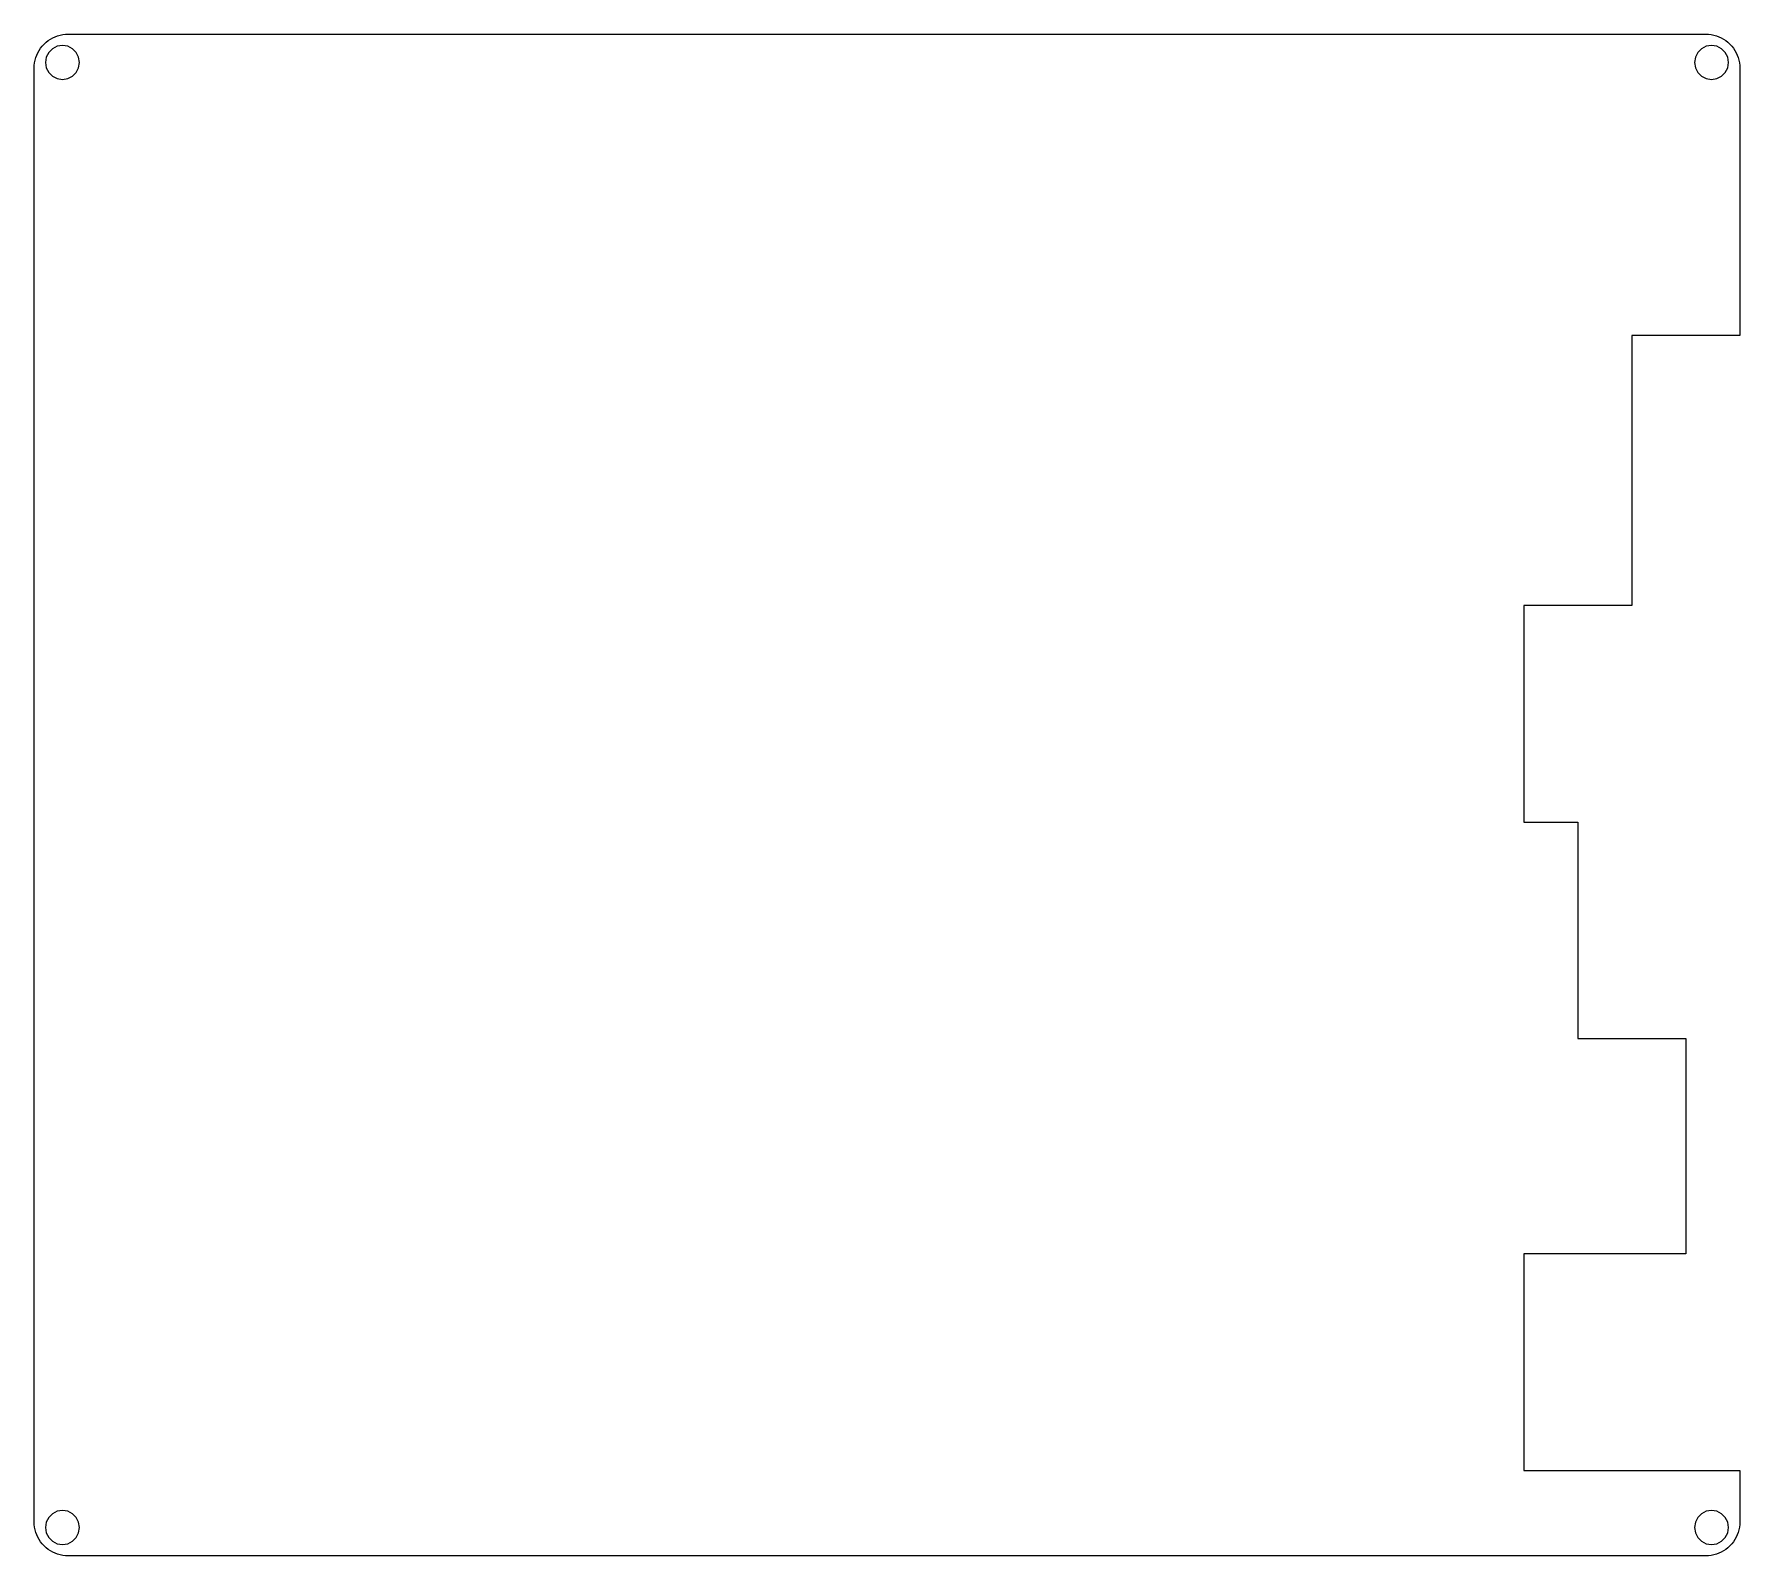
# Model space of a CAD drawing. Extents: x 0 to 151, y 0 to 134.
import ezdxf

# ---------------------------------------------------------------- set-up
doc = ezdxf.new("R2010")
doc.units = 0
doc.layers.get('0').update_dxf_attribs({"linetype": 'CONTINUOUS'})

msp = doc.modelspace()

# ---------------------------------------------------------------- linework, layer by layer
at = {"color": 0}
for p, q in [((1.52687, 133.871), (1.73357, 133.987)), ((1.73357, 133.987), (1.94717, 134.084)), ((1.94717, 134.084), (2.16765, 134.167)), ((2.16765, 134.167), (2.39503, 134.231)), ((2.39503, 134.231), (2.62516, 134.277)), ((2.62516, 134.277), (2.85943, 134.304)), ((2.85943, 134.304), (3.09507, 134.313)), ((3.09507, 134.313), (147.512, 134.313)), ((147.512, 134.313), (147.747, 134.304)), ((147.747, 134.304), (147.981, 134.277)), ((147.981, 134.277), (148.212, 134.231)), ((148.212, 134.231), (148.438, 134.167)), ((148.438, 134.167), (148.66, 134.084)), ((148.66, 134.084), (148.872, 133.987)), ((148.872, 133.987), (149.079, 133.871)), ((0.241157, 132.241), (0.323839, 132.461)), ((0.323839, 132.461), (0.421679, 132.675)), ((0.421679, 132.675), (0.537436, 132.882)), ((0.537436, 132.882), (0.666972, 133.077)), ((0.666972, 133.077), (0.813043, 133.262)), ((0.813043, 133.262), (0.972894, 133.435)), ((0.972894, 133.435), (1.14653, 133.595)), ((1.14653, 133.595), (1.33119, 133.741)), ((1.38217, 132.696), (1.16858, 132.276)), ((1.33119, 133.741), (1.52687, 133.871)), ((1.7129, 133.026), (1.38217, 132.696)), ((2.13183, 133.24), (1.7129, 133.026)), ((2.59485, 133.313), (2.13183, 133.24)), ((3.05787, 133.24), (2.59485, 133.313)), ((3.47679, 133.026), (3.05787, 133.24)), ((3.80891, 132.696), (3.47679, 133.026)), ((4.0211, 132.276), (3.80891, 132.696)), ((146.797, 132.696), (146.585, 132.276)), ((147.129, 133.026), (146.797, 132.696)), ((147.548, 133.24), (147.129, 133.026)), ((148.011, 133.313), (147.548, 133.24)), ((148.474, 133.24), (148.011, 133.313)), ((148.893, 133.026), (148.474, 133.24)), ((149.225, 132.696), (148.893, 133.026)), ((149.079, 133.871), (149.275, 133.741)), ((149.437, 132.276), (149.225, 132.696)), ((149.275, 133.741), (149.459, 133.595)), ((149.459, 133.595), (149.633, 133.435)), ((149.633, 133.435), (149.793, 133.262)), ((149.793, 133.262), (149.939, 133.077)), ((149.939, 133.077), (150.068, 132.882)), ((150.068, 132.882), (150.184, 132.675)), ((150.184, 132.675), (150.282, 132.461)), ((150.282, 132.461), (150.364, 132.241)), ((0.095085, 131.313), (0.104731, 131.549)), ((0.095085, 3.16949), (0.095085, 131.313)), ((0.104731, 131.549), (0.130914, 131.783)), ((0.130914, 131.783), (0.177767, 132.013)), ((0.177767, 132.013), (0.241157, 132.241)), ((1.16858, 132.276), (1.09416, 131.814)), ((1.09416, 131.814), (1.16858, 131.35)), ((1.16858, 131.35), (1.38217, 130.932)), ((1.38217, 130.932), (1.7129, 130.599)), ((3.47679, 130.599), (3.80891, 130.932)), ((3.80891, 130.932), (4.0211, 131.35)), ((4.09554, 131.814), (4.0211, 132.276)), ((4.0211, 131.35), (4.09554, 131.814)), ((146.585, 132.276), (146.51, 131.814)), ((146.51, 131.814), (146.585, 131.35)), ((146.585, 131.35), (146.797, 130.932)), ((146.797, 130.932), (147.129, 130.599)), ((148.893, 130.599), (149.225, 130.932)), ((149.225, 130.932), (149.437, 131.35)), ((149.512, 131.814), (149.437, 132.276)), ((149.437, 131.35), (149.512, 131.814)), ((150.364, 132.241), (150.428, 132.013)), ((150.428, 132.013), (150.475, 131.783)), ((150.475, 131.783), (150.501, 131.549)), ((150.501, 131.549), (150.512, 131.313)), ((150.512, 131.313), (150.512, 126.798)), ((1.7129, 130.599), (2.13183, 130.387)), ((2.13183, 130.387), (2.59485, 130.313)), ((2.59485, 130.313), (3.05787, 130.387)), ((3.05787, 130.387), (3.47679, 130.599)), ((147.129, 130.599), (147.548, 130.387)), ((147.548, 130.387), (148.011, 130.313)), ((148.011, 130.313), (148.474, 130.387)), ((148.474, 130.387), (148.893, 130.599)), ((150.512, 126.798), (150.509, 126.798)), ((150.509, 126.798), (150.509, 107.749)), ((150.509, 107.749), (140.986, 107.749)), ((140.986, 107.749), (140.986, 83.9364)), ((140.986, 83.9364), (131.459, 83.9364)), ((131.459, 83.9364), (131.459, 64.8353)), ((131.459, 64.8353), (136.222, 64.8353)), ((136.222, 64.8353), (136.222, 45.7853)), ((136.222, 45.7853), (145.747, 45.7853)), ((145.747, 45.7853), (145.747, 26.7863)), ((145.747, 26.7863), (131.461, 26.7863)), ((131.461, 26.7863), (131.461, 7.68533)), ((131.461, 7.68533), (150.512, 7.68533)), ((150.512, 7.68533), (150.512, 3.16949)), ((0.104731, 2.93522), (0.095085, 3.16949)), ((1.16858, 3.13366), (1.09416, 2.66926)), ((1.38217, 3.5512), (1.16858, 3.13366)), ((1.7129, 3.88331), (1.38217, 3.5512)), ((2.13183, 4.09691), (1.7129, 3.88331)), ((2.59485, 4.16994), (2.13183, 4.09691)), ((3.05787, 4.09691), (2.59485, 4.16994)), ((3.47679, 3.88331), (3.05787, 4.09691)), ((3.80891, 3.5512), (3.47679, 3.88331)), ((4.0211, 3.13366), (3.80891, 3.5512)), ((4.09554, 2.66926), (4.0211, 3.13366)), ((146.585, 3.13366), (146.51, 2.66926)), ((146.797, 3.5512), (146.585, 3.13366)), ((147.129, 3.88331), (146.797, 3.5512)), ((147.548, 4.09691), (147.129, 3.88331)), ((148.011, 4.16994), (147.548, 4.09691)), ((148.474, 4.09691), (148.011, 4.16994)), ((148.893, 3.88331), (148.474, 4.09691)), ((149.225, 3.5512), (148.893, 3.88331)), ((149.437, 3.13366), (149.225, 3.5512)), ((149.512, 2.66926), (149.437, 3.13366)), ((150.512, 3.16949), (150.501, 2.93522)), ((0.130914, 2.70095), (0.104731, 2.93522)), ((0.177767, 2.46944), (0.130914, 2.70095)), ((0.241157, 2.24345), (0.177767, 2.46944)), ((0.323839, 2.02158), (0.241157, 2.24345)), ((0.421679, 1.80799), (0.323839, 2.02158)), ((0.537436, 1.60266), (0.421679, 1.80799)), ((0.666972, 1.40698), (0.537436, 1.60266)), ((1.09416, 2.66926), (1.16858, 2.20624)), ((1.16858, 2.20624), (1.38217, 1.78732)), ((1.38217, 1.78732), (1.7129, 1.45521)), ((3.47679, 1.45521), (3.80891, 1.78732)), ((3.80891, 1.78732), (4.0211, 2.20624)), ((4.0211, 2.20624), (4.09554, 2.66926)), ((146.51, 2.66926), (146.585, 2.20624)), ((146.585, 2.20624), (146.797, 1.78732)), ((146.797, 1.78732), (147.129, 1.45521)), ((148.893, 1.45521), (149.225, 1.78732)), ((149.225, 1.78732), (149.437, 2.20624)), ((149.437, 2.20624), (149.512, 2.66926)), ((150.068, 1.60266), (149.939, 1.40698)), ((150.184, 1.80799), (150.068, 1.60266)), ((150.282, 2.02158), (150.184, 1.80799)), ((150.364, 2.24345), (150.282, 2.02158)), ((150.428, 2.46944), (150.364, 2.24345)), ((150.475, 2.70095), (150.428, 2.46944)), ((150.501, 2.93522), (150.475, 2.70095)), ((0.813043, 1.22232), (0.666972, 1.40698)), ((0.972894, 1.04869), (0.813043, 1.22232)), ((1.14653, 0.888834), (0.972894, 1.04869)), ((1.33119, 0.742763), (1.14653, 0.888834)), ((1.52687, 0.611851), (1.33119, 0.742763)), ((1.73357, 0.497473), (1.52687, 0.611851)), ((1.7129, 1.45521), (2.13183, 1.24299)), ((1.94717, 0.398254), (1.73357, 0.497473)), ((2.16765, 0.316949), (1.94717, 0.398254)), ((2.13183, 1.24299), (2.59485, 1.16996)), ((2.39503, 0.252181), (2.16765, 0.316949)), ((2.62516, 0.206706), (2.39503, 0.252181)), ((2.59485, 1.16996), (3.05787, 1.24299)), ((2.85943, 0.179145), (2.62516, 0.206706)), ((3.09507, 0.169499), (2.85943, 0.179145)), ((3.05787, 1.24299), (3.47679, 1.45521)), ((147.511, 0.169499), (3.09507, 0.169499)), ((147.129, 1.45521), (147.548, 1.24299)), ((147.747, 0.179145), (147.511, 0.169499)), ((147.548, 1.24299), (148.011, 1.16996)), ((147.981, 0.206706), (147.747, 0.179145)), ((148.212, 0.252181), (147.981, 0.206706)), ((148.011, 1.16996), (148.474, 1.24299)), ((148.438, 0.316949), (148.212, 0.252181)), ((148.66, 0.398254), (148.438, 0.316949)), ((148.474, 1.24299), (148.893, 1.45521)), ((148.872, 0.497473), (148.66, 0.398254)), ((149.079, 0.611851), (148.872, 0.497473)), ((149.275, 0.742763), (149.079, 0.611851)), ((149.459, 0.888834), (149.275, 0.742763)), ((149.633, 1.04869), (149.459, 0.888834)), ((149.793, 1.22232), (149.633, 1.04869)), ((149.939, 1.40698), (149.793, 1.22232))]:
    msp.add_line(p, q, dxfattribs=at)

doc.saveas('drawing.dxf')
